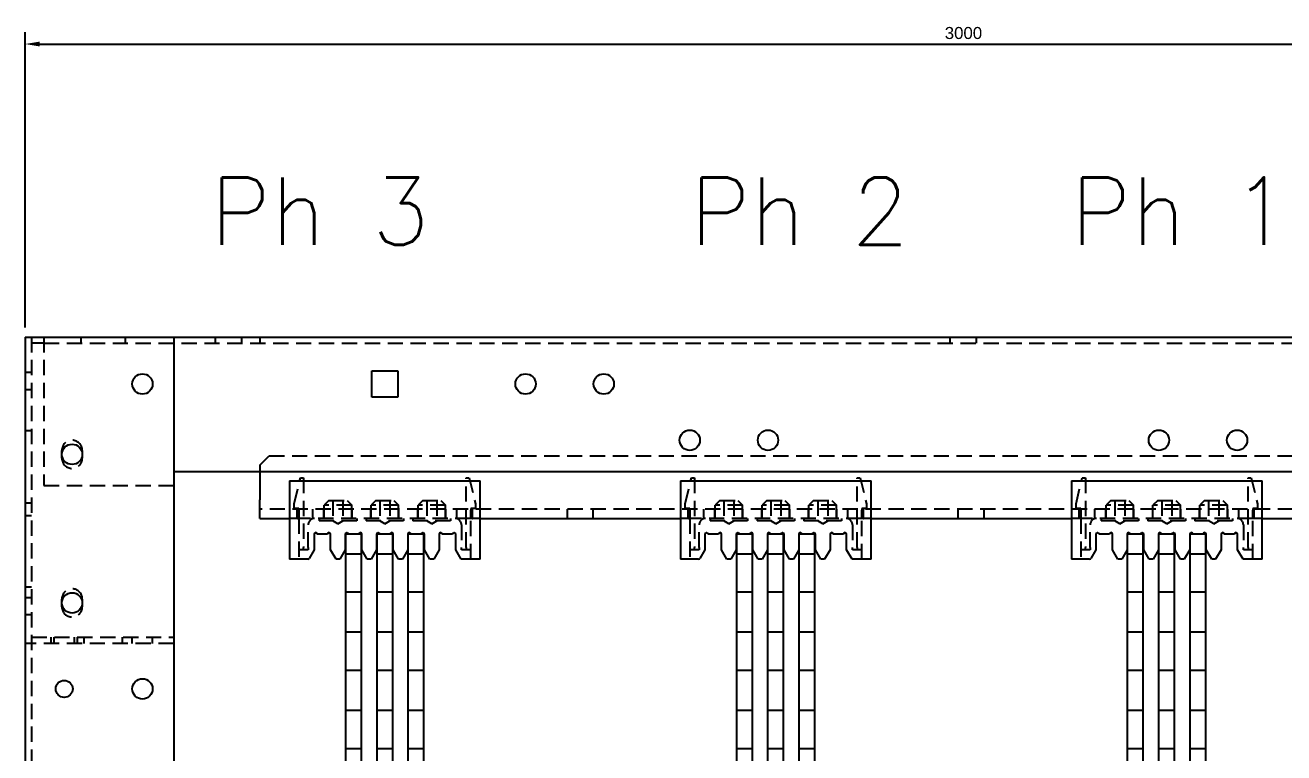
# Model space of a CAD drawing. Header units: millimetres. Extents: x -116965 to 323937, y 291661 to 566926.
# Drawn here: x -22581.3 to -22319.7, y 303405.9 to 303557.1 of the extents above; entities that cross this region are included whole.
import ezdxf
from ezdxf.enums import TextEntityAlignment as Align

# ---------------------------------------------------------------- set-up
doc = ezdxf.new("R2010")
doc.units = ezdxf.units.MM
doc.header["$PDMODE"] = 35
doc.linetypes.add('HIDDEN2', pattern=[4.7625, 3.175, -1.5875])
doc.layers.get('0').update_dxf_attribs({"lineweight": 18})
doc.layers.add('ALPHA', color=255, linetype='Continuous')
doc.layers.add('Cotation_2', color=50, linetype='Continuous', lineweight=25)
doc.layers.add('Pointille_Court', color=40, linetype='HIDDEN2', lineweight=25)
doc.styles.add('ROMANS', font='')
doc.styles.add('SCH_1', font='romans.shx')
doc.styles.get('ROMANS').set_extended_font_data('.VnArial')
doc.dimstyles.new('SC_DEFAUT$0', dxfattribs={"dimscale": 0, "dimtxt": 2.5, "dimasz": 3, "dimexe": 2.5, "dimexo": 2, "dimgap": 1, "dimtad": 1, "dimdec": 4, "dimzin": 12, "dimdsep": 46, "dimtxsty": 'ROMANS', "dimblk2": 'OPEN', "dimcen": -0.09, "dimadec": 0, "dimazin": 0, "dimtfac": 1, "dimtdec": 4, "dimtofl": 0, "dimtmove": 0, "dimatfit": 3, "dimldrblk": 'OPEN', "dimfxl": 1, "dimtolj": 1, "dimtzin": 12, "dimarcsym": 0})

# ---------------------------------------------------------------- blocks, each defined once
blk = doc.blocks.new('*D2003')
at = {"layer": 'Cotation_2', "color": 0, "lineweight": -2, "transparency": 16777216}
for p, q in [((-22581.3, 303494.28), (-22581.3, 303555.67)), ((-22191.3, 303494.28), (-22191.3, 303555.67)), ((-22578.3, 303553.17), (-22194.3, 303553.17))]:
    blk.add_line(p, q, dxfattribs=at)
at = {"layer": 'Cotation_2', "color": 0, "lineweight": -3, "transparency": 16777216}
for points in [[(-22578.3, 303553.67), (-22578.3, 303552.67), (-22581.3, 303553.17)], [(-22194.3, 303553.67), (-22194.3, 303552.67), (-22191.3, 303553.17)]]:
    blk.add_solid(points, dxfattribs=at)
at = {"layer": 'Defpoints', "color": 0, "lineweight": -3, "transparency": 16777216}
for p in [(-22191.3, 303553.17), (-22581.3, 303492.28), (-22191.3, 303492.28)]:
    blk.add_point(p, dxfattribs=at)
at = {"layer": 'Cotation_2', "color": 0, "transparency": 16777216, "insert": (-22386.3, 303555.45), "char_height": 2.5, "attachment_point": 5, "style": 'ROMANS'}
blk.add_mtext('\\A1;3000', dxfattribs=at)
blk = doc.blocks.new('_OPEN')
at = {"color": 0, "linetype": 'ByBlock'}
for p, q in [((-1, 0.167), (0, 0)), ((0, 0), (-1, -0.167)), ((0, 0), (-1, 0))]:
    blk.add_line(p, q, dxfattribs=at)

msp = doc.modelspace()

# ---------------------------------------------------------------- linework, layer by layer
at = {"layer": 'ALPHA'}
for p, q in [((-22581.298444, 303492.2804), (-22550.423444, 303492.2804)), ((-22581.298444, 303492.2804), (-22581.298444, 302712.2804)), ((-22550.423444, 303492.2804), (-22550.423444, 302712.2804)), ((-22550.423444, 303492.2804), (-22222.173444, 303492.2804)), ((-22509.278444, 303485.2604), (-22503.818444, 303485.2604)), ((-22509.278444, 303479.8004), (-22509.278444, 303485.2604)), ((-22503.818444, 303485.2604), (-22503.818444, 303479.8004)), ((-22503.818444, 303479.8004), (-22509.278444, 303479.8004)), ((-22550.423444, 303464.3304), (-22222.173444, 303464.3304)), ((-22532.548444, 303464.3304), (-22532.548444, 303458.4804)), ((-22526.373444, 303462.3804), (-22486.723444, 303462.3804)), ((-22526.373444, 303462.3804), (-22526.373444, 303446.1304)), ((-22486.723444, 303446.1304), (-22486.723444, 303462.3804)), ((-22445.123444, 303462.3804), (-22405.473444, 303462.3804)), ((-22445.123444, 303462.3804), (-22445.123444, 303446.1304)), ((-22405.473444, 303446.1304), (-22405.473444, 303462.3804)), ((-22363.873444, 303462.3804), (-22324.223444, 303462.3804)), ((-22363.873444, 303462.3804), (-22363.873444, 303446.1304)), ((-22324.223444, 303446.1304), (-22324.223444, 303462.3804)), ((-22532.548444, 303454.5804), (-22532.548444, 303458.4804)), ((-22532.548444, 303454.5804), (-22526.373444, 303454.5804)), ((-22486.723444, 303454.5804), (-22445.123444, 303454.5804)), ((-22405.473444, 303454.5804), (-22363.873444, 303454.5804)), ((-22324.223444, 303454.5804), (-22282.623444, 303454.5804)), ((-22521.270944, 303451.3304), (-22521.270944, 303448.0804)), ((-22518.475944, 303451.3304), (-22520.620944, 303451.3304)), ((-22517.825944, 303448.0804), (-22517.825944, 303451.3304)), ((-22514.770944, 303451.3304), (-22514.770944, 303448.0804)), ((-22511.423444, 303451.3304), (-22514.673444, 303451.3304)), ((-22514.673444, 303370.0804), (-22514.673444, 303451.3304)), ((-22511.423444, 303370.0804), (-22511.423444, 303451.3304)), ((-22511.325944, 303448.0804), (-22511.325944, 303451.3304)), ((-22508.270944, 303451.3304), (-22508.270944, 303448.0804)), ((-22504.923444, 303451.3304), (-22508.173444, 303451.3304)), ((-22508.173444, 303370.0804), (-22508.173444, 303451.3304)), ((-22504.923444, 303370.0804), (-22504.923444, 303451.3304)), ((-22504.825944, 303448.0804), (-22504.825944, 303451.3304)), ((-22501.770944, 303451.3304), (-22501.770944, 303448.0804)), ((-22498.423444, 303451.3304), (-22501.673444, 303451.3304)), ((-22501.673444, 303370.0804), (-22501.673444, 303451.3304)), ((-22498.423444, 303370.0804), (-22498.423444, 303451.3304)), ((-22498.325944, 303448.0804), (-22498.325944, 303451.3304)), ((-22495.270944, 303451.3304), (-22495.270944, 303448.0804)), ((-22492.475944, 303451.3304), (-22494.620944, 303451.3304)), ((-22491.825944, 303448.0804), (-22491.825944, 303451.3304)), ((-22440.020944, 303451.3304), (-22440.020944, 303448.0804)), ((-22437.225944, 303451.3304), (-22439.370944, 303451.3304)), ((-22436.575944, 303448.0804), (-22436.575944, 303451.3304)), ((-22433.520944, 303451.3304), (-22433.520944, 303448.0804)), ((-22430.173444, 303451.3304), (-22433.423444, 303451.3304)), ((-22433.423444, 303370.0804), (-22433.423444, 303451.3304)), ((-22430.173444, 303370.0804), (-22430.173444, 303451.3304)), ((-22430.075944, 303448.0804), (-22430.075944, 303451.3304)), ((-22427.020944, 303451.3304), (-22427.020944, 303448.0804)), ((-22423.673444, 303451.3304), (-22426.923444, 303451.3304)), ((-22426.923444, 303370.0804), (-22426.923444, 303451.3304)), ((-22423.673444, 303370.0804), (-22423.673444, 303451.3304)), ((-22423.575944, 303448.0804), (-22423.575944, 303451.3304)), ((-22420.520944, 303451.3304), (-22420.520944, 303448.0804)), ((-22417.173444, 303451.3304), (-22420.423444, 303451.3304)), ((-22420.423444, 303370.0804), (-22420.423444, 303451.3304)), ((-22417.173444, 303370.0804), (-22417.173444, 303451.3304)), ((-22417.075944, 303448.0804), (-22417.075944, 303451.3304)), ((-22414.020944, 303451.3304), (-22414.020944, 303448.0804)), ((-22411.225944, 303451.3304), (-22413.370944, 303451.3304)), ((-22410.575944, 303448.0804), (-22410.575944, 303451.3304)), ((-22358.770944, 303451.3304), (-22358.770944, 303448.0804)), ((-22355.975944, 303451.3304), (-22358.120944, 303451.3304)), ((-22355.325944, 303448.0804), (-22355.325944, 303451.3304)), ((-22352.270944, 303451.3304), (-22352.270944, 303448.0804)), ((-22348.923444, 303451.3304), (-22352.173444, 303451.3304)), ((-22352.173444, 303370.0804), (-22352.173444, 303451.3304)), ((-22348.923444, 303370.0804), (-22348.923444, 303451.3304)), ((-22348.825944, 303448.0804), (-22348.825944, 303451.3304)), ((-22345.770944, 303451.3304), (-22345.770944, 303448.0804)), ((-22342.423444, 303451.3304), (-22345.673444, 303451.3304)), ((-22345.673444, 303370.0804), (-22345.673444, 303451.3304)), ((-22342.423444, 303370.0804), (-22342.423444, 303451.3304)), ((-22342.325944, 303448.0804), (-22342.325944, 303451.3304)), ((-22339.270944, 303451.3304), (-22339.270944, 303448.0804)), ((-22335.923444, 303451.3304), (-22339.173444, 303451.3304)), ((-22339.173444, 303370.0804), (-22339.173444, 303451.3304)), ((-22335.923444, 303370.0804), (-22335.923444, 303451.3304)), ((-22335.825944, 303448.0804), (-22335.825944, 303451.3304)), ((-22332.770944, 303451.3304), (-22332.770944, 303448.0804)), ((-22329.975944, 303451.3304), (-22332.120944, 303451.3304)), ((-22329.325944, 303448.0804), (-22329.325944, 303451.3304)), ((-22521.270944, 303448.0804), (-22522.302957, 303446.2929)), ((-22516.700111, 303446.1304), (-22517.825944, 303448.0804)), ((-22514.770944, 303448.0804), (-22515.896777, 303446.1304)), ((-22510.200111, 303446.1304), (-22511.325944, 303448.0804)), ((-22508.270944, 303448.0804), (-22509.396777, 303446.1304)), ((-22503.700111, 303446.1304), (-22504.825944, 303448.0804)), ((-22501.770944, 303448.0804), (-22502.896777, 303446.1304)), ((-22497.200111, 303446.1304), (-22498.325944, 303448.0804)), ((-22495.270944, 303448.0804), (-22496.396777, 303446.1304)), ((-22490.700111, 303446.1304), (-22491.825944, 303448.0804)), ((-22440.020944, 303448.0804), (-22441.052957, 303446.2929)), ((-22435.450111, 303446.1304), (-22436.575944, 303448.0804)), ((-22433.520944, 303448.0804), (-22434.646777, 303446.1304)), ((-22428.950111, 303446.1304), (-22430.075944, 303448.0804)), ((-22427.020944, 303448.0804), (-22428.146777, 303446.1304)), ((-22422.450111, 303446.1304), (-22423.575944, 303448.0804)), ((-22420.520944, 303448.0804), (-22421.646777, 303446.1304)), ((-22415.950111, 303446.1304), (-22417.075944, 303448.0804)), ((-22414.020944, 303448.0804), (-22415.146777, 303446.1304)), ((-22409.450111, 303446.1304), (-22410.575944, 303448.0804)), ((-22358.770944, 303448.0804), (-22359.802957, 303446.2929)), ((-22354.200111, 303446.1304), (-22355.325944, 303448.0804)), ((-22352.270944, 303448.0804), (-22353.396777, 303446.1304)), ((-22347.700111, 303446.1304), (-22348.825944, 303448.0804)), ((-22345.770944, 303448.0804), (-22346.896777, 303446.1304)), ((-22341.200111, 303446.1304), (-22342.325944, 303448.0804)), ((-22339.270944, 303448.0804), (-22340.396777, 303446.1304)), ((-22334.700111, 303446.1304), (-22335.825944, 303448.0804)), ((-22332.770944, 303448.0804), (-22333.896777, 303446.1304)), ((-22328.200111, 303446.1304), (-22329.325944, 303448.0804)), ((-22522.584415, 303446.1304), (-22526.373444, 303446.1304)), ((-22515.896777, 303446.1304), (-22516.700111, 303446.1304)), ((-22509.396777, 303446.1304), (-22510.200111, 303446.1304)), ((-22502.896777, 303446.1304), (-22503.700111, 303446.1304)), ((-22496.396777, 303446.1304), (-22497.200111, 303446.1304)), ((-22486.723444, 303446.1304), (-22490.700111, 303446.1304)), ((-22441.334415, 303446.1304), (-22445.123444, 303446.1304)), ((-22434.646777, 303446.1304), (-22435.450111, 303446.1304)), ((-22428.146777, 303446.1304), (-22428.950111, 303446.1304)), ((-22421.646777, 303446.1304), (-22422.450111, 303446.1304)), ((-22415.146777, 303446.1304), (-22415.950111, 303446.1304)), ((-22405.473444, 303446.1304), (-22409.450111, 303446.1304)), ((-22360.084415, 303446.1304), (-22363.873444, 303446.1304)), ((-22353.396777, 303446.1304), (-22354.200111, 303446.1304)), ((-22346.896777, 303446.1304), (-22347.700111, 303446.1304)), ((-22340.396777, 303446.1304), (-22341.200111, 303446.1304)), ((-22333.896777, 303446.1304), (-22334.700111, 303446.1304)), ((-22324.223444, 303446.1304), (-22328.200111, 303446.1304))]:
    msp.add_line(p, q, dxfattribs=at)
for centre, radius in [((-22556.923444, 303482.5304), 2.1125), ((-22477.298444, 303482.5304), 2.1125), ((-22461.048444, 303482.5304), 2.1125), ((-22443.173444, 303470.8304), 2.1125), ((-22426.923444, 303470.8304), 2.1125), ((-22345.673444, 303470.8304), 2.1125), ((-22329.423444, 303470.8304), 2.1125), ((-22571.548444, 303467.9054), 2.1125), ((-22571.548444, 303437.0304), 2.1125), ((-22573.173444, 303419.1554), 1.755), ((-22556.923444, 303419.1554), 2.1125)]:
    msp.add_circle(centre, radius, dxfattribs=at)
for centre, start, end in [((-22520.945944, 303451.3304), 0, 180), ((-22518.150944, 303451.3304), 0, 180), ((-22514.445944, 303451.3304), 0, 180), ((-22511.650944, 303451.3304), 0, 180), ((-22507.945944, 303451.3304), 0, 180), ((-22505.150944, 303451.3304), 0, 180), ((-22501.445944, 303451.3304), 0, 180), ((-22498.650944, 303451.3304), 0, 180), ((-22494.945944, 303451.3304), 0, 180), ((-22492.150944, 303451.3304), 0, 180), ((-22439.695944, 303451.3304), 0, 180), ((-22436.900944, 303451.3304), 0, 180), ((-22433.195944, 303451.3304), 0, 180), ((-22430.400944, 303451.3304), 0, 180), ((-22426.695944, 303451.3304), 0, 180), ((-22423.900944, 303451.3304), 0, 180), ((-22420.195944, 303451.3304), 0, 180), ((-22417.400944, 303451.3304), 0, 180), ((-22413.695944, 303451.3304), 0, 180), ((-22410.900944, 303451.3304), 0, 180), ((-22358.445944, 303451.3304), 0, 180), ((-22355.650944, 303451.3304), 0, 180), ((-22351.945944, 303451.3304), 0, 180), ((-22349.150944, 303451.3304), 0, 180), ((-22345.445944, 303451.3304), 0, 180), ((-22342.650944, 303451.3304), 0, 180), ((-22338.945944, 303451.3304), 0, 180), ((-22336.150944, 303451.3304), 0, 180), ((-22332.445944, 303451.3304), 0, 180), ((-22329.650944, 303451.3304), 0, 180), ((-22522.584415, 303446.4554), 270, 330), ((-22441.334415, 303446.4554), 270, 330), ((-22360.084415, 303446.4554), 270, 330)]:
    msp.add_arc(centre, 0.325, start, end, dxfattribs=at)
at = {"layer": 'Pointille_Court'}
for p, q in [((-22579.998444, 303492.2804), (-22579.998444, 302712.2804)), ((-22577.398444, 303490.9804), (-22579.998444, 303490.9804)), ((-22577.398444, 303492.2804), (-22577.398444, 303461.4054)), ((-22577.398444, 303490.9804), (-22195.198444, 303490.9804)), ((-22569.728444, 303492.2804), (-22569.728444, 303490.9804)), ((-22560.498444, 303492.2804), (-22560.498444, 303490.9804)), ((-22541.778444, 303492.2804), (-22541.778444, 303490.9804)), ((-22536.318444, 303492.2804), (-22536.318444, 303490.9804)), ((-22532.548444, 303492.2804), (-22532.548444, 303490.9804)), ((-22389.028444, 303490.9804), (-22389.028444, 303492.2804)), ((-22383.568444, 303490.9804), (-22383.568444, 303492.2804)), ((-22581.298444, 303484.9679), (-22579.998444, 303484.9679)), ((-22581.298444, 303481.3929), (-22579.998444, 303481.3929)), ((-22579.998444, 303472.7804), (-22581.298444, 303472.7804)), ((-22573.660944, 303467.0929), (-22573.660944, 303468.7179)), ((-22569.435944, 303468.7179), (-22569.435944, 303467.0929)), ((-22532.548444, 303465.6304), (-22530.598444, 303467.5804)), ((-22530.598444, 303467.5804), (-22238.748444, 303467.5804)), ((-22532.548444, 303465.6304), (-22532.548444, 303464.3304)), ((-22525.398444, 303457.6354), (-22524.098444, 303463.0304)), ((-22524.098444, 303463.0304), (-22523.448444, 303463.0304)), ((-22523.448444, 303463.0304), (-22523.448444, 303448.546724)), ((-22489.648444, 303463.0304), (-22488.998444, 303463.0304)), ((-22489.648444, 303448.550768), (-22489.648444, 303463.0304)), ((-22488.998444, 303463.0304), (-22487.698444, 303457.6354)), ((-22444.148444, 303457.6354), (-22442.848444, 303463.0304)), ((-22442.848444, 303463.0304), (-22442.198444, 303463.0304)), ((-22442.198444, 303463.0304), (-22442.198444, 303448.546724)), ((-22408.398444, 303463.0304), (-22407.748444, 303463.0304)), ((-22408.398444, 303448.550768), (-22408.398444, 303463.0304)), ((-22407.748444, 303463.0304), (-22406.448444, 303457.6354)), ((-22362.898444, 303457.6354), (-22361.598444, 303463.0304)), ((-22361.598444, 303463.0304), (-22360.948444, 303463.0304)), ((-22360.948444, 303463.0304), (-22360.948444, 303448.546724)), ((-22327.148444, 303463.0304), (-22326.498444, 303463.0304)), ((-22327.148444, 303448.550768), (-22327.148444, 303463.0304)), ((-22326.498444, 303463.0304), (-22325.198444, 303457.6354)), ((-22577.398444, 303461.4054), (-22550.423444, 303461.4054)), ((-22581.298444, 303457.8304), (-22579.998444, 303457.8304)), ((-22525.398444, 303456.6604), (-22525.398444, 303457.6354)), ((-22518.183444, 303458.3179), (-22519.158444, 303457.3429)), ((-22519.158444, 303454.5804), (-22519.158444, 303457.3429)), ((-22513.438444, 303457.3429), (-22519.158444, 303457.3429)), ((-22518.183444, 303458.3179), (-22514.413444, 303458.3179)), ((-22517.338444, 303458.3179), (-22517.338444, 303454.5804)), ((-22515.258444, 303458.3179), (-22515.258444, 303454.5804)), ((-22514.413444, 303458.3179), (-22513.438444, 303457.3429)), ((-22513.438444, 303454.5804), (-22513.438444, 303457.3429)), ((-22508.433444, 303458.3179), (-22509.408444, 303457.3429)), ((-22509.408444, 303454.5804), (-22509.408444, 303457.3429)), ((-22503.688444, 303457.3429), (-22509.408444, 303457.3429)), ((-22508.433444, 303458.3179), (-22504.663444, 303458.3179)), ((-22507.588444, 303458.3179), (-22507.588444, 303454.5804)), ((-22505.508444, 303458.3179), (-22505.508444, 303454.5804)), ((-22504.663444, 303458.3179), (-22503.688444, 303457.3429)), ((-22503.688444, 303454.5804), (-22503.688444, 303457.3429)), ((-22498.683444, 303458.3179), (-22499.658444, 303457.3429)), ((-22499.658444, 303454.5804), (-22499.658444, 303457.3429)), ((-22493.938444, 303457.3429), (-22499.658444, 303457.3429)), ((-22498.683444, 303458.3179), (-22494.913444, 303458.3179)), ((-22497.838444, 303458.3179), (-22497.838444, 303454.5804)), ((-22495.758444, 303458.3179), (-22495.758444, 303454.5804)), ((-22494.913444, 303458.3179), (-22493.938444, 303457.3429)), ((-22493.938444, 303454.5804), (-22493.938444, 303457.3429)), ((-22487.698444, 303457.6354), (-22487.698444, 303456.6604)), ((-22444.148444, 303456.6604), (-22444.148444, 303457.6354)), ((-22436.933444, 303458.3179), (-22437.908444, 303457.3429)), ((-22437.908444, 303454.5804), (-22437.908444, 303457.3429)), ((-22432.188444, 303457.3429), (-22437.908444, 303457.3429)), ((-22436.933444, 303458.3179), (-22433.163444, 303458.3179)), ((-22436.088444, 303458.3179), (-22436.088444, 303454.5804)), ((-22434.008444, 303458.3179), (-22434.008444, 303454.5804)), ((-22433.163444, 303458.3179), (-22432.188444, 303457.3429)), ((-22432.188444, 303454.5804), (-22432.188444, 303457.3429)), ((-22427.183444, 303458.3179), (-22428.158444, 303457.3429)), ((-22428.158444, 303454.5804), (-22428.158444, 303457.3429)), ((-22422.438444, 303457.3429), (-22428.158444, 303457.3429)), ((-22427.183444, 303458.3179), (-22423.413444, 303458.3179)), ((-22426.338444, 303458.3179), (-22426.338444, 303454.5804)), ((-22424.258444, 303458.3179), (-22424.258444, 303454.5804)), ((-22423.413444, 303458.3179), (-22422.438444, 303457.3429)), ((-22422.438444, 303454.5804), (-22422.438444, 303457.3429)), ((-22417.433444, 303458.3179), (-22418.408444, 303457.3429)), ((-22418.408444, 303454.5804), (-22418.408444, 303457.3429)), ((-22412.688444, 303457.3429), (-22418.408444, 303457.3429)), ((-22417.433444, 303458.3179), (-22413.663444, 303458.3179)), ((-22416.588444, 303458.3179), (-22416.588444, 303454.5804)), ((-22414.508444, 303458.3179), (-22414.508444, 303454.5804)), ((-22413.663444, 303458.3179), (-22412.688444, 303457.3429)), ((-22412.688444, 303454.5804), (-22412.688444, 303457.3429)), ((-22406.448444, 303457.6354), (-22406.448444, 303456.6604)), ((-22362.898444, 303456.6604), (-22362.898444, 303457.6354)), ((-22355.683444, 303458.3179), (-22356.658444, 303457.3429)), ((-22356.658444, 303454.5804), (-22356.658444, 303457.3429)), ((-22350.938444, 303457.3429), (-22356.658444, 303457.3429)), ((-22355.683444, 303458.3179), (-22351.913444, 303458.3179)), ((-22354.838444, 303458.3179), (-22354.838444, 303454.5804)), ((-22352.758444, 303458.3179), (-22352.758444, 303454.5804)), ((-22351.913444, 303458.3179), (-22350.938444, 303457.3429)), ((-22350.938444, 303454.5804), (-22350.938444, 303457.3429)), ((-22345.933444, 303458.3179), (-22346.908444, 303457.3429)), ((-22346.908444, 303454.5804), (-22346.908444, 303457.3429)), ((-22341.188444, 303457.3429), (-22346.908444, 303457.3429)), ((-22345.933444, 303458.3179), (-22342.163444, 303458.3179)), ((-22345.088444, 303458.3179), (-22345.088444, 303454.5804)), ((-22343.008444, 303458.3179), (-22343.008444, 303454.5804)), ((-22342.163444, 303458.3179), (-22341.188444, 303457.3429)), ((-22341.188444, 303454.5804), (-22341.188444, 303457.3429)), ((-22336.183444, 303458.3179), (-22337.158444, 303457.3429)), ((-22337.158444, 303454.5804), (-22337.158444, 303457.3429)), ((-22331.438444, 303457.3429), (-22337.158444, 303457.3429)), ((-22336.183444, 303458.3179), (-22332.413444, 303458.3179)), ((-22335.338444, 303458.3179), (-22335.338444, 303454.5804)), ((-22333.258444, 303458.3179), (-22333.258444, 303454.5804)), ((-22332.413444, 303458.3179), (-22331.438444, 303457.3429)), ((-22331.438444, 303454.5804), (-22331.438444, 303457.3429)), ((-22325.198444, 303457.6354), (-22325.198444, 303456.6604)), ((-22581.298444, 303455.2304), (-22579.998444, 303455.2304)), ((-22236.798444, 303456.5304), (-22532.548444, 303456.5304)), ((-22524.748444, 303454.5804), (-22526.373444, 303454.5804)), ((-22524.423444, 303456.6604), (-22525.398444, 303456.6604)), ((-22524.748444, 303454.5804), (-22524.748444, 303456.5304)), ((-22524.748444, 303454.5804), (-22524.725469, 303454.5804)), ((-22524.423444, 303454.5804), (-22524.725469, 303454.5804)), ((-22524.423444, 303456.326569), (-22524.423444, 303456.6604)), ((-22524.423444, 303456.326569), (-22524.423444, 303454.5804)), ((-22524.423444, 303454.5804), (-22524.423444, 303446.1304)), ((-22488.673444, 303454.5804), (-22524.423444, 303454.5804)), ((-22521.498444, 303454.5804), (-22521.498444, 303456.5304)), ((-22520.198444, 303454.5804), (-22520.198444, 303454.0929)), ((-22519.223444, 303454.5804), (-22519.223444, 303456.5304)), ((-22513.373444, 303454.5804), (-22513.373444, 303456.5304)), ((-22512.398444, 303454.5804), (-22512.398444, 303454.0929)), ((-22510.448444, 303454.5804), (-22510.448444, 303454.0929)), ((-22509.473444, 303454.5804), (-22509.473444, 303456.5304)), ((-22503.623444, 303454.5804), (-22503.623444, 303456.5304)), ((-22502.648444, 303454.5804), (-22502.648444, 303454.0929)), ((-22500.698444, 303454.5804), (-22500.698444, 303454.0929)), ((-22499.723444, 303454.5804), (-22499.723444, 303456.5304)), ((-22493.873444, 303454.5804), (-22493.873444, 303456.5304)), ((-22492.898444, 303454.5804), (-22492.898444, 303454.0929)), ((-22491.598444, 303454.5804), (-22491.598444, 303456.5304)), ((-22487.698444, 303456.6604), (-22488.673444, 303456.6604)), ((-22488.673444, 303456.6604), (-22488.673444, 303456.326569)), ((-22488.673444, 303454.5804), (-22488.673444, 303456.326569)), ((-22488.673444, 303446.1304), (-22488.673444, 303454.5804)), ((-22488.371418, 303454.5804), (-22488.673444, 303454.5804)), ((-22488.371418, 303454.5804), (-22488.348444, 303454.5804)), ((-22488.348444, 303454.5804), (-22488.348444, 303456.5304)), ((-22486.723444, 303454.5804), (-22488.348444, 303454.5804)), ((-22468.620944, 303454.5804), (-22468.620944, 303456.5304)), ((-22463.225944, 303454.5804), (-22463.225944, 303456.5304)), ((-22443.498444, 303454.5804), (-22445.123444, 303454.5804)), ((-22443.173444, 303456.6604), (-22444.148444, 303456.6604)), ((-22443.498444, 303454.5804), (-22443.498444, 303456.5304)), ((-22443.498444, 303454.5804), (-22443.475469, 303454.5804)), ((-22443.173444, 303454.5804), (-22443.475469, 303454.5804)), ((-22443.173444, 303456.326569), (-22443.173444, 303456.6604)), ((-22443.173444, 303456.326569), (-22443.173444, 303454.5804)), ((-22443.173444, 303454.5804), (-22443.173444, 303446.1304)), ((-22407.423444, 303454.5804), (-22443.173444, 303454.5804)), ((-22440.248444, 303454.5804), (-22440.248444, 303456.5304)), ((-22438.948444, 303454.5804), (-22438.948444, 303454.0929)), ((-22437.973444, 303454.5804), (-22437.973444, 303456.5304)), ((-22432.123444, 303454.5804), (-22432.123444, 303456.5304)), ((-22431.148444, 303454.5804), (-22431.148444, 303454.0929)), ((-22429.198444, 303454.5804), (-22429.198444, 303454.0929)), ((-22428.223444, 303454.5804), (-22428.223444, 303456.5304)), ((-22422.373444, 303454.5804), (-22422.373444, 303456.5304)), ((-22421.398444, 303454.5804), (-22421.398444, 303454.0929)), ((-22419.448444, 303454.5804), (-22419.448444, 303454.0929)), ((-22418.473444, 303454.5804), (-22418.473444, 303456.5304)), ((-22412.623444, 303454.5804), (-22412.623444, 303456.5304)), ((-22411.648444, 303454.5804), (-22411.648444, 303454.0929)), ((-22410.348444, 303454.5804), (-22410.348444, 303456.5304)), ((-22406.448444, 303456.6604), (-22407.423444, 303456.6604)), ((-22407.423444, 303456.6604), (-22407.423444, 303456.326569)), ((-22407.423444, 303454.5804), (-22407.423444, 303456.326569)), ((-22407.423444, 303446.1304), (-22407.423444, 303454.5804)), ((-22407.121418, 303454.5804), (-22407.423444, 303454.5804)), ((-22407.121418, 303454.5804), (-22407.098444, 303454.5804)), ((-22407.098444, 303454.5804), (-22407.098444, 303456.5304)), ((-22405.473444, 303454.5804), (-22407.098444, 303454.5804)), ((-22387.370944, 303454.5804), (-22387.370944, 303456.5304)), ((-22381.975944, 303454.5804), (-22381.975944, 303456.5304)), ((-22362.248444, 303454.5804), (-22363.873444, 303454.5804)), ((-22361.923444, 303456.6604), (-22362.898444, 303456.6604)), ((-22362.248444, 303454.5804), (-22362.248444, 303456.5304)), ((-22362.248444, 303454.5804), (-22362.225469, 303454.5804)), ((-22361.923444, 303454.5804), (-22362.225469, 303454.5804)), ((-22361.923444, 303456.326569), (-22361.923444, 303456.6604)), ((-22361.923444, 303456.326569), (-22361.923444, 303454.5804)), ((-22361.923444, 303454.5804), (-22361.923444, 303446.1304)), ((-22326.173444, 303454.5804), (-22361.923444, 303454.5804)), ((-22358.998444, 303454.5804), (-22358.998444, 303456.5304)), ((-22357.698444, 303454.5804), (-22357.698444, 303454.0929)), ((-22356.723444, 303454.5804), (-22356.723444, 303456.5304)), ((-22350.873444, 303454.5804), (-22350.873444, 303456.5304)), ((-22349.898444, 303454.5804), (-22349.898444, 303454.0929)), ((-22347.948444, 303454.5804), (-22347.948444, 303454.0929)), ((-22346.973444, 303454.5804), (-22346.973444, 303456.5304)), ((-22341.123444, 303454.5804), (-22341.123444, 303456.5304)), ((-22340.148444, 303454.5804), (-22340.148444, 303454.0929)), ((-22338.198444, 303454.5804), (-22338.198444, 303454.0929)), ((-22337.223444, 303454.5804), (-22337.223444, 303456.5304)), ((-22331.373444, 303454.5804), (-22331.373444, 303456.5304)), ((-22330.398444, 303454.5804), (-22330.398444, 303454.0929)), ((-22329.098444, 303454.5804), (-22329.098444, 303456.5304)), ((-22325.198444, 303456.6604), (-22326.173444, 303456.6604)), ((-22326.173444, 303456.6604), (-22326.173444, 303456.326569)), ((-22326.173444, 303454.5804), (-22326.173444, 303456.326569)), ((-22326.173444, 303446.1304), (-22326.173444, 303454.5804)), ((-22325.871418, 303454.5804), (-22326.173444, 303454.5804)), ((-22325.871418, 303454.5804), (-22325.848444, 303454.5804)), ((-22325.848444, 303454.5804), (-22325.848444, 303456.5304)), ((-22324.223444, 303454.5804), (-22325.848444, 303454.5804)), ((-22522.473444, 303448.550886), (-22522.473444, 303453.2804)), ((-22512.398444, 303454.0929), (-22520.198444, 303454.0929)), ((-22516.298444, 303453.468004), (-22517.338444, 303454.0929)), ((-22516.298444, 303453.468004), (-22515.258444, 303454.0929)), ((-22502.648444, 303454.0929), (-22510.448444, 303454.0929)), ((-22506.548444, 303453.468004), (-22507.588444, 303454.0929)), ((-22506.548444, 303453.468004), (-22505.508444, 303454.0929)), ((-22492.898444, 303454.0929), (-22500.698444, 303454.0929)), ((-22496.798444, 303453.468004), (-22497.838444, 303454.0929)), ((-22496.798444, 303453.468004), (-22495.758444, 303454.0929)), ((-22490.623444, 303453.2804), (-22490.623444, 303448.550886)), ((-22441.223444, 303448.550886), (-22441.223444, 303453.2804)), ((-22431.148444, 303454.0929), (-22438.948444, 303454.0929)), ((-22435.048444, 303453.468004), (-22436.088444, 303454.0929)), ((-22435.048444, 303453.468004), (-22434.008444, 303454.0929)), ((-22421.398444, 303454.0929), (-22429.198444, 303454.0929)), ((-22425.298444, 303453.468004), (-22426.338444, 303454.0929)), ((-22425.298444, 303453.468004), (-22424.258444, 303454.0929)), ((-22411.648444, 303454.0929), (-22419.448444, 303454.0929)), ((-22415.548444, 303453.468004), (-22416.588444, 303454.0929)), ((-22415.548444, 303453.468004), (-22414.508444, 303454.0929)), ((-22409.373444, 303453.2804), (-22409.373444, 303448.550886)), ((-22359.973444, 303448.550886), (-22359.973444, 303453.2804)), ((-22349.898444, 303454.0929), (-22357.698444, 303454.0929)), ((-22353.798444, 303453.468004), (-22354.838444, 303454.0929)), ((-22353.798444, 303453.468004), (-22352.758444, 303454.0929)), ((-22340.148444, 303454.0929), (-22347.948444, 303454.0929)), ((-22344.048444, 303453.468004), (-22345.088444, 303454.0929)), ((-22344.048444, 303453.468004), (-22343.008444, 303454.0929)), ((-22330.398444, 303454.0929), (-22338.198444, 303454.0929)), ((-22334.298444, 303453.468004), (-22335.338444, 303454.0929)), ((-22334.298444, 303453.468004), (-22333.258444, 303454.0929)), ((-22328.123444, 303453.2804), (-22328.123444, 303448.550886)), ((-22522.473444, 303448.0804), (-22524.423444, 303448.0804)), ((-22523.448444, 303448.0804), (-22523.448444, 303448.546724)), ((-22522.473444, 303448.550886), (-22522.473444, 303448.0804)), ((-22511.423444, 303447.1704), (-22514.673444, 303447.1704)), ((-22504.923444, 303447.1704), (-22508.173444, 303447.1704)), ((-22498.423444, 303447.1704), (-22501.673444, 303447.1704)), ((-22490.623444, 303448.0804), (-22490.623444, 303448.550886)), ((-22488.673444, 303448.0804), (-22490.623444, 303448.0804)), ((-22489.648444, 303448.550768), (-22489.648444, 303448.0804)), ((-22441.223444, 303448.0804), (-22443.173444, 303448.0804)), ((-22442.198444, 303448.0804), (-22442.198444, 303448.546724)), ((-22441.223444, 303448.550886), (-22441.223444, 303448.0804)), ((-22430.173444, 303447.1704), (-22433.423444, 303447.1704)), ((-22423.673444, 303447.1704), (-22426.923444, 303447.1704)), ((-22417.173444, 303447.1704), (-22420.423444, 303447.1704)), ((-22409.373444, 303448.0804), (-22409.373444, 303448.550886)), ((-22407.423444, 303448.0804), (-22409.373444, 303448.0804)), ((-22408.398444, 303448.550768), (-22408.398444, 303448.0804)), ((-22359.973444, 303448.0804), (-22361.923444, 303448.0804)), ((-22360.948444, 303448.0804), (-22360.948444, 303448.546724)), ((-22359.973444, 303448.550886), (-22359.973444, 303448.0804)), ((-22348.923444, 303447.1704), (-22352.173444, 303447.1704)), ((-22342.423444, 303447.1704), (-22345.673444, 303447.1704)), ((-22335.923444, 303447.1704), (-22339.173444, 303447.1704)), ((-22328.123444, 303448.0804), (-22328.123444, 303448.550886)), ((-22326.173444, 303448.0804), (-22328.123444, 303448.0804)), ((-22327.148444, 303448.550768), (-22327.148444, 303448.0804)), ((-22579.998444, 303440.2804), (-22581.298444, 303440.2804)), ((-22511.423444, 303439.2404), (-22514.673444, 303439.2404)), ((-22504.923444, 303439.2404), (-22508.173444, 303439.2404)), ((-22498.423444, 303439.2404), (-22501.673444, 303439.2404)), ((-22430.173444, 303439.2404), (-22433.423444, 303439.2404)), ((-22423.673444, 303439.2404), (-22426.923444, 303439.2404)), ((-22417.173444, 303439.2404), (-22420.423444, 303439.2404)), ((-22348.923444, 303439.2404), (-22352.173444, 303439.2404)), ((-22342.423444, 303439.2404), (-22345.673444, 303439.2404)), ((-22335.923444, 303439.2404), (-22339.173444, 303439.2404)), ((-22581.298444, 303438.1679), (-22579.998444, 303438.1679)), ((-22573.660944, 303436.2179), (-22573.660944, 303437.8429)), ((-22569.435944, 303437.8429), (-22569.435944, 303436.2179)), ((-22581.298444, 303434.5929), (-22579.998444, 303434.5929)), ((-22511.423444, 303430.9204), (-22514.673444, 303430.9204)), ((-22504.923444, 303430.9204), (-22508.173444, 303430.9204)), ((-22498.423444, 303430.9204), (-22501.673444, 303430.9204)), ((-22430.173444, 303430.9204), (-22433.423444, 303430.9204)), ((-22423.673444, 303430.9204), (-22426.923444, 303430.9204)), ((-22417.173444, 303430.9204), (-22420.423444, 303430.9204)), ((-22348.923444, 303430.9204), (-22352.173444, 303430.9204)), ((-22342.423444, 303430.9204), (-22345.673444, 303430.9204)), ((-22335.923444, 303430.9204), (-22339.173444, 303430.9204)), ((-22550.423444, 303428.5804), (-22581.298444, 303428.5804)), ((-22579.998444, 303429.8804), (-22550.423444, 303429.8804)), ((-22575.903444, 303428.5804), (-22575.903444, 303429.8804)), ((-22575.285944, 303428.5804), (-22575.285944, 303429.8804)), ((-22571.060944, 303428.5804), (-22571.060944, 303429.8804)), ((-22570.443444, 303428.5804), (-22570.443444, 303429.8804)), ((-22569.013444, 303428.5804), (-22569.013444, 303429.8804)), ((-22561.083444, 303428.5804), (-22561.083444, 303429.8804)), ((-22559.035944, 303428.5804), (-22559.035944, 303429.8804)), ((-22554.810944, 303428.5804), (-22554.810944, 303429.8804)), ((-22511.423444, 303422.9904), (-22514.673444, 303422.9904)), ((-22504.923444, 303422.9904), (-22508.173444, 303422.9904)), ((-22498.423444, 303422.9904), (-22501.673444, 303422.9904)), ((-22430.173444, 303422.9904), (-22433.423444, 303422.9904)), ((-22423.673444, 303422.9904), (-22426.923444, 303422.9904)), ((-22417.173444, 303422.9904), (-22420.423444, 303422.9904)), ((-22348.923444, 303422.9904), (-22352.173444, 303422.9904)), ((-22342.423444, 303422.9904), (-22345.673444, 303422.9904)), ((-22335.923444, 303422.9904), (-22339.173444, 303422.9904)), ((-22511.423444, 303414.6704), (-22514.673444, 303414.6704)), ((-22504.923444, 303414.6704), (-22508.173444, 303414.6704)), ((-22498.423444, 303414.6704), (-22501.673444, 303414.6704)), ((-22430.173444, 303414.6704), (-22433.423444, 303414.6704)), ((-22423.673444, 303414.6704), (-22426.923444, 303414.6704)), ((-22417.173444, 303414.6704), (-22420.423444, 303414.6704)), ((-22348.923444, 303414.6704), (-22352.173444, 303414.6704)), ((-22342.423444, 303414.6704), (-22345.673444, 303414.6704)), ((-22335.923444, 303414.6704), (-22339.173444, 303414.6704)), ((-22511.423444, 303406.7404), (-22514.673444, 303406.7404)), ((-22504.923444, 303406.7404), (-22508.173444, 303406.7404)), ((-22498.423444, 303406.7404), (-22501.673444, 303406.7404)), ((-22430.173444, 303406.7404), (-22433.423444, 303406.7404)), ((-22423.673444, 303406.7404), (-22426.923444, 303406.7404)), ((-22417.173444, 303406.7404), (-22420.423444, 303406.7404)), ((-22348.923444, 303406.7404), (-22352.173444, 303406.7404)), ((-22342.423444, 303406.7404), (-22345.673444, 303406.7404)), ((-22335.923444, 303406.7404), (-22339.173444, 303406.7404))]:
    msp.add_line(p, q, dxfattribs=at)
for centre, radius, start, end in [((-22571.548444, 303468.7179), 2.1125, 0, 180), ((-22571.548444, 303467.0929), 2.1125, 180, 0), ((-22521.173444, 303453.2804), 1.3, 90, 178), ((-22491.923444, 303453.2804), 1.3, 2, 90), ((-22439.923444, 303453.2804), 1.3, 90, 178), ((-22410.673444, 303453.2804), 1.3, 2, 90), ((-22358.673444, 303453.2804), 1.3, 90, 178), ((-22329.423444, 303453.2804), 1.3, 2, 90), ((-22521.173444, 303453.2804), 1.3, 178, 180), ((-22491.923444, 303453.2804), 1.3, 0, 2), ((-22439.923444, 303453.2804), 1.3, 178, 180), ((-22410.673444, 303453.2804), 1.3, 0, 2), ((-22358.673444, 303453.2804), 1.3, 178, 180), ((-22329.423444, 303453.2804), 1.3, 0, 2), ((-22571.548444, 303437.8429), 2.1125, 0, 180), ((-22571.548444, 303436.2179), 2.1125, 180, 0)]:
    msp.add_arc(centre, radius, start, end, dxfattribs=at)

# ---------------------------------------------------------------- texts
at = {"style": 'SCH_1'}
for s, p in [('Ph 3', (-22520.050702, 303518.45866)), ('Ph 2', (-22420.374509, 303518.45866)), ('Ph 1', (-22341.242264, 303518.45866))]:
    msp.add_text(s, height=14, dxfattribs=at).set_placement(p, align=Align.MIDDLE)

# ---------------------------------------------------------------- dimensions: what is measured, and where the dimension line sits
at = {"layer": 'Cotation_2'}
dim = msp.add_linear_dim(base=(-22191.298444, 303553.174851), p1=(-22581.298444, 303492.2804), p2=(-22191.298444, 303492.2804), dimstyle='SC_DEFAUT$0', override={"dimscale": 1, "dimlfac": 7.692308}, dxfattribs=at)
dim.commit()
dim.dimension.update_dxf_attribs({"geometry": '*D2003', "text_midpoint": (-22386.298444, 303555.452136)})

doc.saveas('drawing.dxf')
